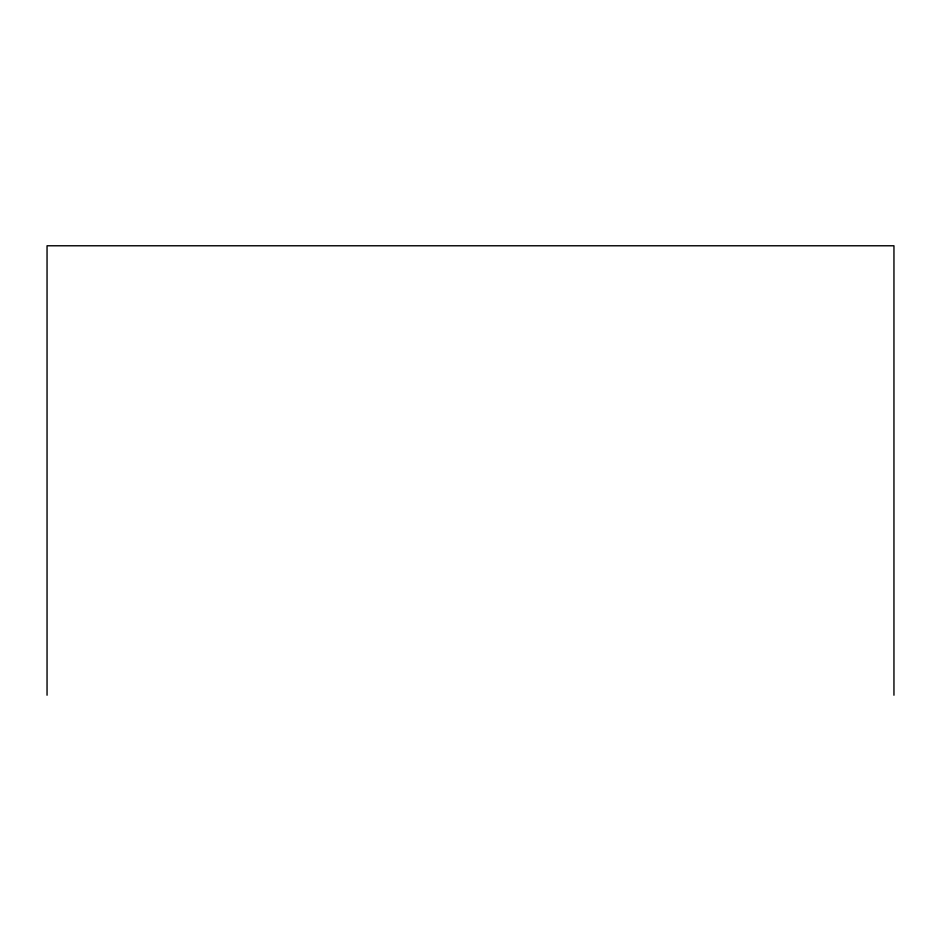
<?xml version="1.0" encoding="UTF-8"?>
<svg xmlns="http://www.w3.org/2000/svg" width="941" height="941" viewBox="0 0 941 941"><rect width="100%" height="100%" fill="white"/><g stroke="black" fill="none" stroke-linecap="round" stroke-linejoin="round"><path stroke-width="1.41" d="M893.95 695.223L893.95 245.777L47.05 245.777L47.05 695.223"/></g></svg>
